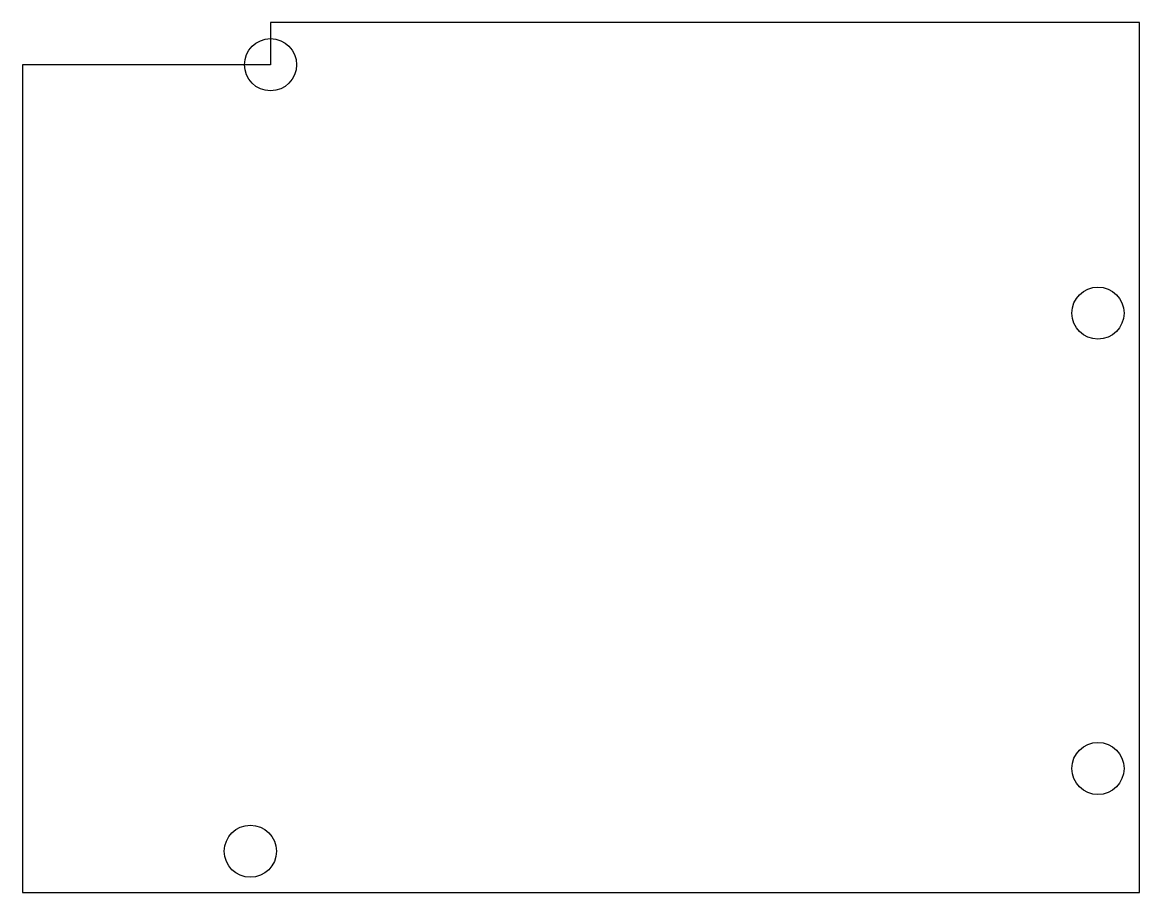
# Model space of a CAD drawing. Header units: metres. Extents: x 0 to 68.6, y 0 to 53.4.
import ezdxf

# ---------------------------------------------------------------- set-up
doc = ezdxf.new("R2010")
doc.units = ezdxf.units.M

msp = doc.modelspace()

# ---------------------------------------------------------------- linework, layer by layer
at = {"layer": 'Board_Outline'}
msp.add_lwpolyline([(0, 0), (68.6, 0), (68.6, 53.4), (15.24, 53.4), (15.24, 50.8), (0, 50.8), (0, 0)], close=True, dxfattribs=at)
at = {"layer": 'Mounting_Holes'}
for centre in [(15.24, 50.8), (66.04, 35.56), (66.04, 7.62), (14, 2.54)]:
    msp.add_circle(centre, 1.6, dxfattribs=at)

doc.saveas('drawing.dxf')
